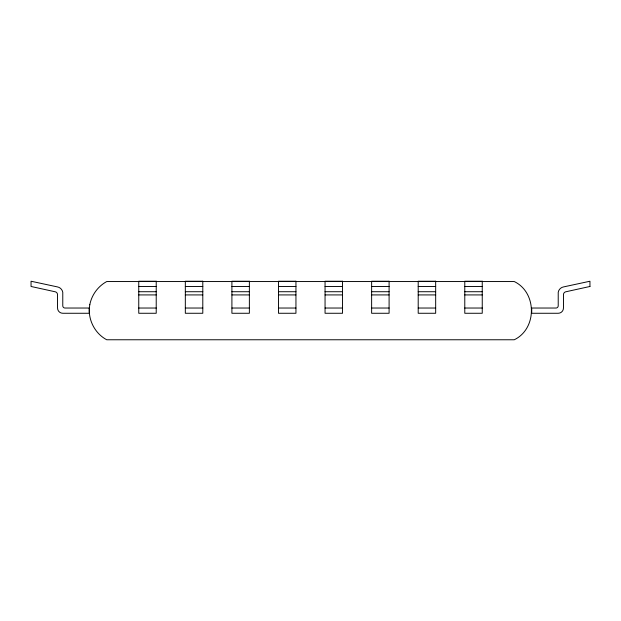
<?xml version="1.0" encoding="UTF-8"?>
<svg xmlns="http://www.w3.org/2000/svg" width="621" height="621" viewBox="0 0 621 621"><rect width="100%" height="100%" fill="white"/><g stroke="black" fill="none" stroke-linecap="round" stroke-linejoin="round"><path stroke-width="0.93" d="M138.755 286.475L156.22 286.475M185.33 286.475L202.795 286.475M231.905 286.475L249.37 286.475M278.48 286.475L295.945 286.475M325.055 286.475L342.52 286.475M371.63 286.475L389.095 286.475M418.205 286.475L435.67 286.475M464.78 286.475L482.245 286.475M138.755 291.723L156.22 291.723M185.33 291.723L202.795 291.723M231.905 291.723L249.37 291.723M278.48 291.723L295.945 291.723M325.055 291.723L342.52 291.723M371.63 291.723L389.095 291.723M418.205 291.723L435.67 291.723M464.78 291.723L482.245 291.723M138.755 294.921L156.22 294.921M185.33 294.921L202.795 294.921M231.905 294.921L249.37 294.921M278.48 294.921L295.945 294.921M325.055 294.921L342.52 294.921M371.63 294.921L389.095 294.921M418.205 294.921L435.67 294.921M464.78 294.921L482.245 294.921M138.755 308.032L156.22 308.032M185.33 308.032L202.795 308.032M231.905 308.032L249.37 308.032M278.48 308.032L295.945 308.032M325.055 308.032L342.52 308.032M371.63 308.032L389.095 308.032M418.205 308.032L435.67 308.032M464.78 308.032L482.245 308.032M89.804 304.74C87.235 318.511 94.345 333.229 106.734 339.765L514.266 339.765C537.118 328.757 537.118 292.545 514.266 281.546L106.734 281.546C97.994 286.289 91.66 294.967 89.804 304.74M589.95 286.475L566.08 291.723A2.989 2.989 0 0 0 563.464 294.921L563.464 308.032A5.24 5.24 0 0 1 558.225 313.271L531.731 313.271L531.731 308.032L555.601 308.032A2.313 2.313 0 0 0 558.217 305.416L558.225 292.297A6.614 6.614 0 0 1 563.464 286.933L589.95 281.235L589.95 286.475M156.22 281.235L138.755 281.235L138.755 313.271L156.22 313.271L156.22 281.235M202.795 281.235L185.33 281.235L185.33 313.271L202.795 313.271L202.795 281.235M249.37 281.235L231.905 281.235L231.905 313.271L249.37 313.271L249.37 281.235M295.945 281.235L278.48 281.235L278.48 313.271L295.945 313.271L295.945 281.235M342.52 281.235L325.055 281.235L325.055 313.271L342.52 313.271L342.52 281.235M389.095 281.235L371.63 281.235L371.63 313.271L389.095 313.271L389.095 281.235M435.67 281.235L418.205 281.235L418.205 313.271L435.67 313.271L435.67 281.235M482.245 281.235L464.78 281.235L464.78 313.271L482.245 313.271L482.245 281.235M89.269 308.032L65.399 308.032A2.313 2.313 0 0 1 62.775 305.416L62.775 292.297A6.614 6.614 0 0 0 57.536 286.933L31.05 281.235L31.05 286.475L54.92 291.723A2.989 2.989 0 0 1 57.536 294.921L57.536 308.032A5.24 5.24 0 0 0 62.775 313.271L89.269 313.271L89.269 308.032"/></g></svg>
